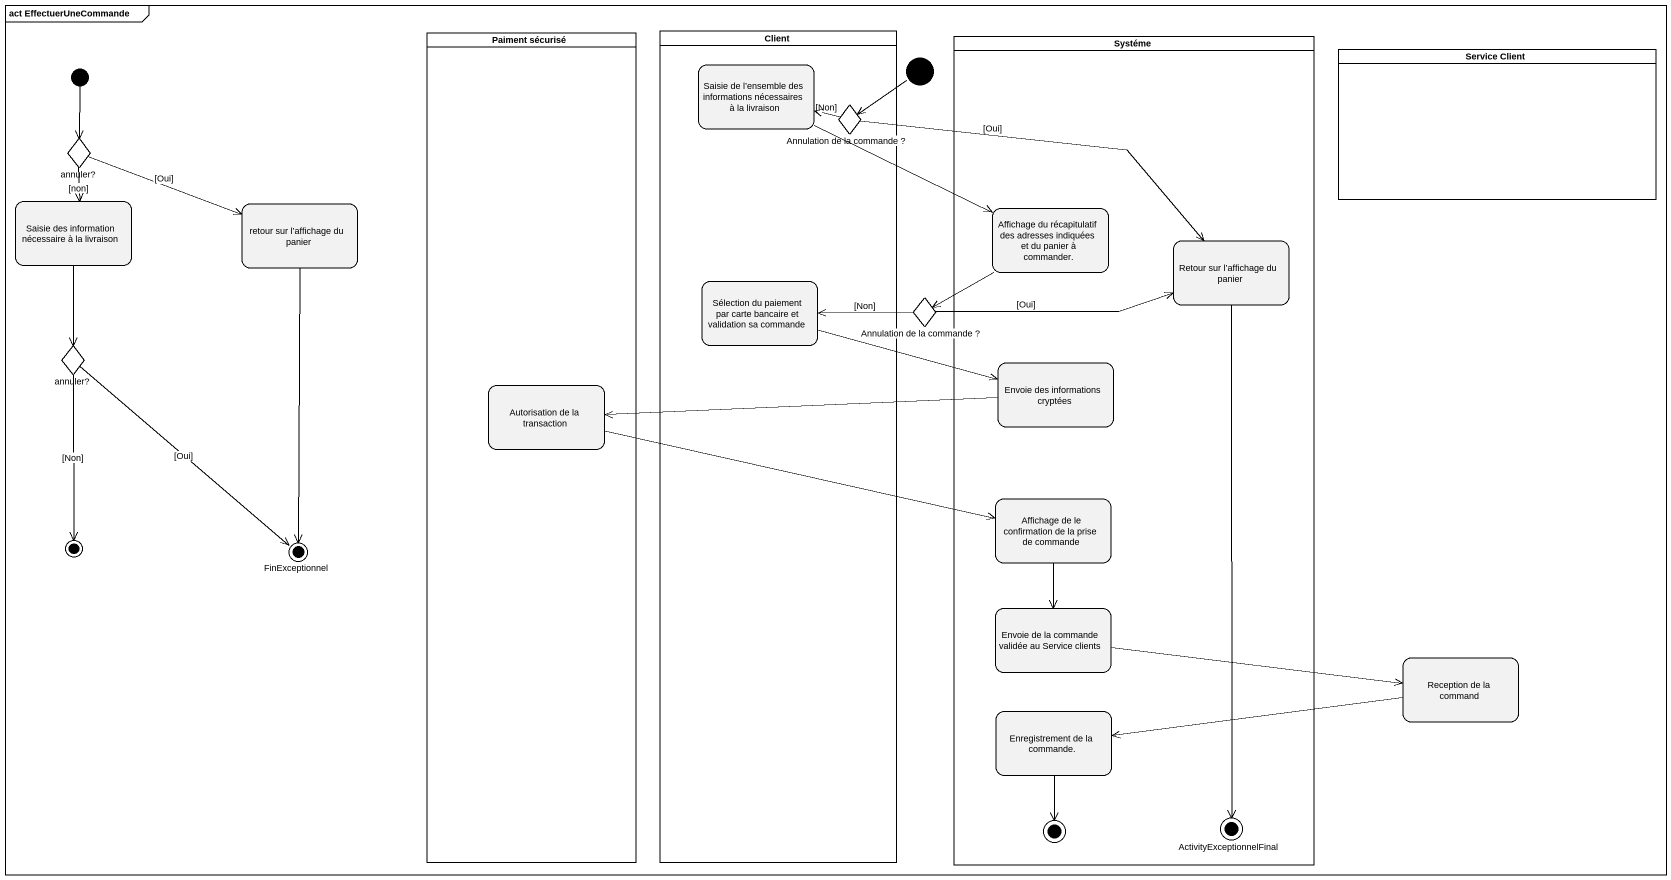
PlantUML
@startuml
mainframe act EffectuerUneCommande
hide empty description
state "Paiment sécurisé" as Paiment_sécurisé <<partition>> {
  state "Autorisation de la transaction" as Autorisation_de_la
}
state Client <<partition>> {
  state "Saisie de l’ensemble des informations nécessaires à la livraison" as Saisie_de_l_ensemble_des
  state "Annulation de la commande ?" as Annulation_de_la_commande <<choice>>
  state "Sélection du paiement par carte bancaire et validation sa commande" as Sélection_du_paiement_par
}
state Systéme <<partition>> {
  state "Affichage du récapitulatif des adresses indiquées et du panier à commander." as Affichage_du_récapitulatif
  state "Retour sur l’affichage du panier" as Retour_sur_l_affichage_du
  state "Envoie des informations cryptées" as Envoie_des_informations
  state "Affichage de le confirmation de la prise de commande" as Affichage_de_le
  state "Envoie de la commande validée au Service clients" as Envoie_de_la_commande
  state "Enregistrement de la commande." as Enregistrement_de_la
  state final2 <<end>>
  state ActivityExceptionnelFinal <<end>>
}
state initial1 <<start>>
state initial2 <<start>>
state "Service Client" as Service_Client <<partition>>
state "annuler?" as annuler <<choice>>
state "Saisie des information nécessaire à la livraison" as Saisie_des_information
state "retour sur l’affichage du panier" as retour_sur_l_affichage_du
state "Annulation de la commande ?" as Annulation_de_la_commande_2 <<choice>>
state "annuler?" as annuler_2 <<choice>>
state final1 <<end>>
state FinExceptionnel <<end>>
state "Reception de la command" as Reception_de_la_command
initial1 --> annuler
Saisie_de_l_ensemble_des -right-> Affichage_du_récapitulatif
initial2 --> Annulation_de_la_commande
Annulation_de_la_commande -left-> Saisie_de_l_ensemble_des : [Non]
Annulation_de_la_commande -right-> Retour_sur_l_affichage_du : [Oui]
annuler --> Saisie_des_information : [non]
annuler -right-> retour_sur_l_affichage_du : [Oui]
Saisie_des_information --> annuler_2
retour_sur_l_affichage_du --> FinExceptionnel
Affichage_du_récapitulatif -left-> Annulation_de_la_commande_2
Retour_sur_l_affichage_du --> ActivityExceptionnelFinal
Sélection_du_paiement_par -right-> Envoie_des_informations
Annulation_de_la_commande_2 -right-> Retour_sur_l_affichage_du : [Oui]
Annulation_de_la_commande_2 -left-> Sélection_du_paiement_par : [Non]
annuler_2 --> final1 : [Non]
annuler_2 --> FinExceptionnel : [Oui]
Autorisation_de_la -right-> Affichage_de_le
Envoie_des_informations -left-> Autorisation_de_la
Affichage_de_le --> Envoie_de_la_commande
Envoie_de_la_commande -right-> Reception_de_la_command
Reception_de_la_command -left-> Enregistrement_de_la
Enregistrement_de_la --> final2
@enduml
